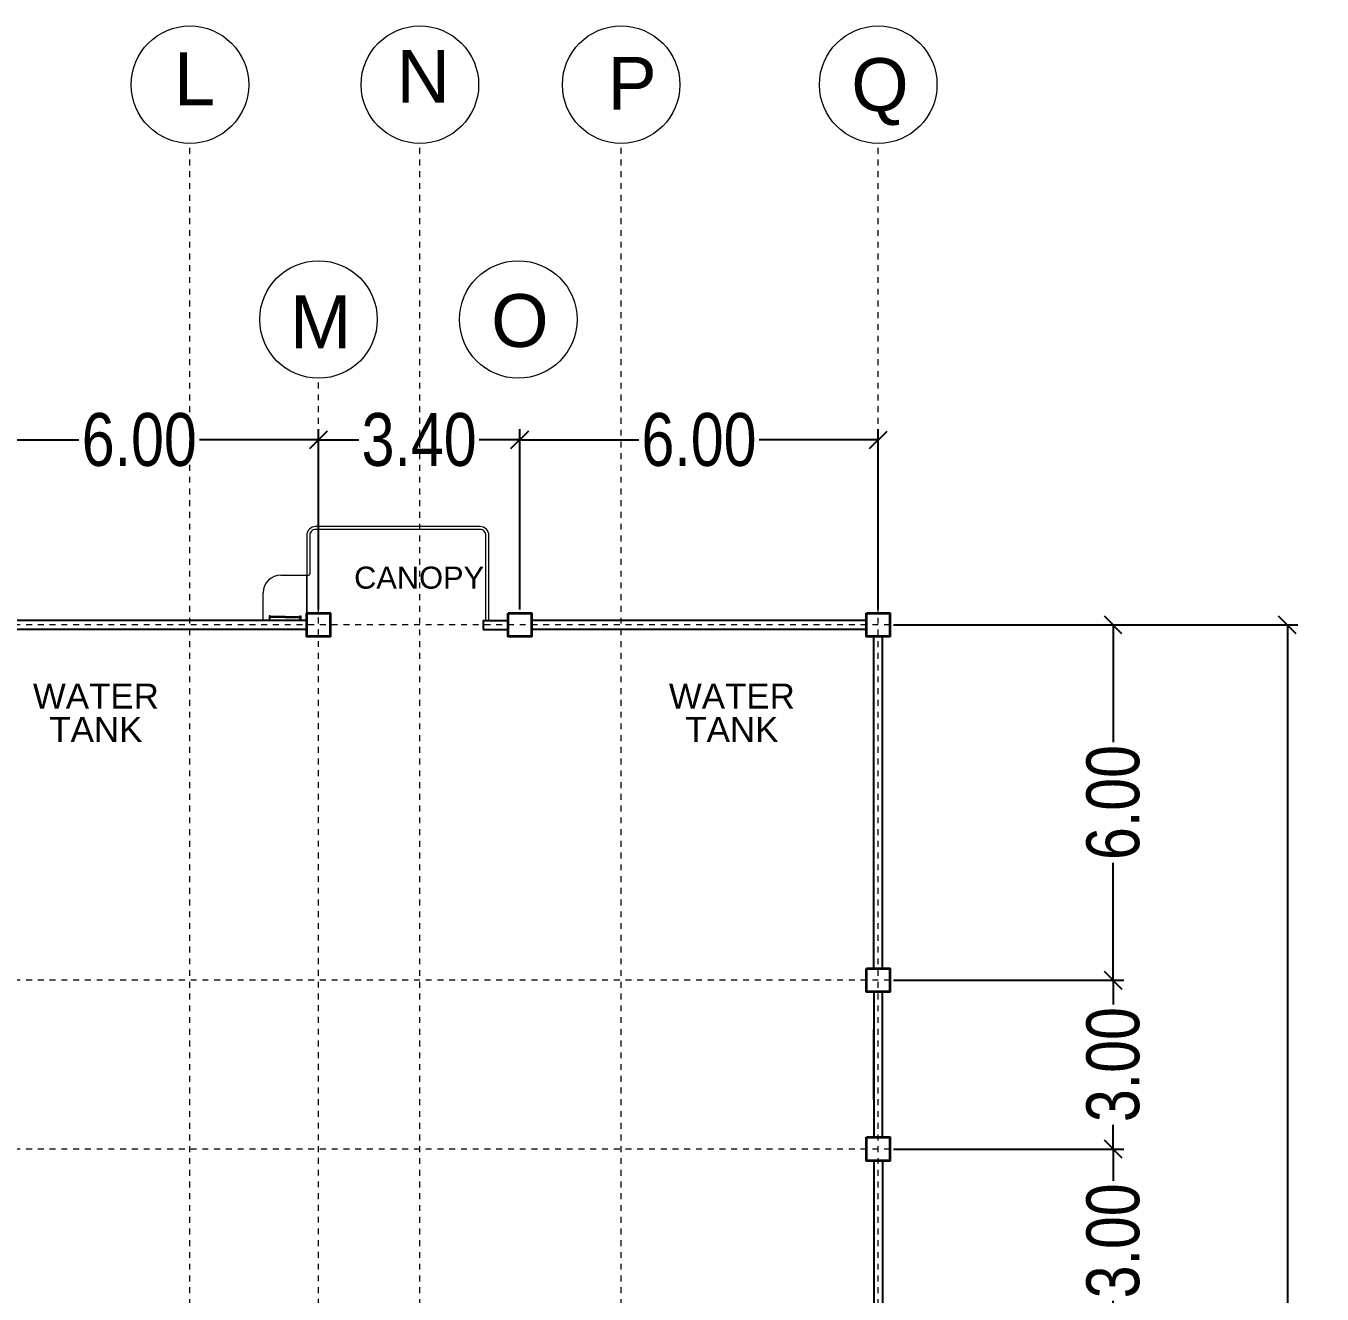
# Model space of a CAD drawing. Header units: millimetres. Extents: x 63005 to 126950, y 36019 to 74749.
# Drawn here: x 63099.55 to 63121.61, y 36154.75 to 36176.34 of the extents above; entities that cross this region are included whole.
import ezdxf

# ---------------------------------------------------------------- set-up
doc = ezdxf.new("R2010")
doc.units = ezdxf.units.MM
doc.header["$LTSCALE"] = 0.04
doc.linetypes.add('PHANTOM', pattern=[2.5, 1.25, -0.25, 0.25, -0.25, 0.25, -0.25])
doc.styles.get("Standard").update_dxf_attribs({"font": 'arial.ttf', "width": 0.8})
doc.styles.add('SWISSLT175', font='swissl.ttf', dxfattribs={"height": 0.175})
doc.dimstyles.new('dimension', dxfattribs={"dimtxt": 0.9, "dimasz": 0.3, "dimexe": 0.18, "dimexo": 0.0625, "dimgap": 0.09, "dimtad": 0, "dimzin": 0, "dimdsep": 46, "dimtxsty": 'Standard', "dimblk": 'OBLIQUE', "dimcen": 0.09, "dimclrd": 256, "dimclre": 256, "dimclrt": 256, "dimadec": 0, "dimazin": 0, "dimtfac": 1, "dimtofl": 0, "dimtmove": 0, "dimatfit": 3, "dimldrblk": 'OBLIQUE', "dimfxl": 1, "dimtolj": 1, "dimtzin": 0, "dimarcsym": 0})

# ---------------------------------------------------------------- blocks, each defined once
blk = doc.blocks.new('_Oblique')
at = {"color": 0, "linetype": 'ByBlock', "lineweight": -2}
blk.add_line((-0.5, -0.5), (0.5, 0.5), dxfattribs=at)
blk = doc.blocks.new('*D354')
at = {"lineweight": -2, "transparency": 16777216}
for p, q in [((63114.314, 36166.142), (63118.23, 36166.142)), ((63118.05, 36166.142), (63118.05, 36164.143)), ((63118.05, 36160.092), (63118.05, 36162.091)), ((63114.314, 36160.092), (63118.23, 36160.092))]:
    blk.add_line(p, q, dxfattribs=at)
at = {"layer": 'Defpoints', "color": 0, "linetype": 'ByBlock', "lineweight": 25, "transparency": 16777216}
for p in [(63114.252, 36166.142), (63114.252, 36160.092), (63118.05, 36160.092)]:
    blk.add_point(p, dxfattribs=at)
at = {"linetype": 'ByBlock', "lineweight": -2, "transparency": 16777216, "xscale": 0.3, "yscale": 0.3, "zscale": 0.3}
for p, rotation in [((63118.05, 36166.142), 90), ((63118.05, 36160.092), 270)]:
    blk.add_blockref('_Oblique', p, dxfattribs=dict(at, rotation=rotation))
at = {"linetype": 'ByBlock', "lineweight": 5, "transparency": 16777216, "insert": (63118.05, 36163.117), "char_height": 0.9, "attachment_point": 5, "rotation": 90}
blk.add_mtext('\\A1;6.00', dxfattribs=at)
blk = doc.blocks.new('*D355')
at = {"lineweight": -2, "transparency": 16777216}
for p, q in [((63114.314, 36160.092), (63118.23, 36160.092)), ((63118.05, 36160.092), (63118.05, 36159.678)), ((63118.05, 36157.217), (63118.05, 36157.631)), ((63114.314, 36157.217), (63118.23, 36157.217))]:
    blk.add_line(p, q, dxfattribs=at)
at = {"layer": 'Defpoints', "color": 0, "linetype": 'ByBlock', "lineweight": 25, "transparency": 16777216}
for p in [(63114.252, 36160.092), (63114.252, 36157.217), (63118.05, 36157.217)]:
    blk.add_point(p, dxfattribs=at)
at = {"linetype": 'ByBlock', "lineweight": -2, "transparency": 16777216, "xscale": 0.3, "yscale": 0.3, "zscale": 0.3}
for p, rotation in [((63118.05, 36160.092), 90), ((63118.05, 36157.217), 270)]:
    blk.add_blockref('_Oblique', p, dxfattribs=dict(at, rotation=rotation))
at = {"linetype": 'ByBlock', "lineweight": 5, "transparency": 16777216, "insert": (63118.05, 36158.655), "char_height": 0.9, "attachment_point": 5, "rotation": 90}
blk.add_mtext('\\A1;3.00', dxfattribs=at)
blk = doc.blocks.new('*D356')
at = {"lineweight": -2, "transparency": 16777216}
for p, q in [((63114.314, 36157.217), (63118.23, 36157.217)), ((63118.05, 36157.217), (63118.05, 36156.678)), ((63118.05, 36154.092), (63118.05, 36154.631)), ((63114.314, 36154.092), (63118.23, 36154.092))]:
    blk.add_line(p, q, dxfattribs=at)
at = {"layer": 'Defpoints', "color": 0, "linetype": 'ByBlock', "lineweight": 25, "transparency": 16777216}
for p in [(63114.252, 36157.217), (63114.252, 36154.092), (63118.05, 36154.092)]:
    blk.add_point(p, dxfattribs=at)
at = {"linetype": 'ByBlock', "lineweight": -2, "transparency": 16777216, "xscale": 0.3, "yscale": 0.3, "zscale": 0.3}
for p, rotation in [((63118.05, 36157.217), 90), ((63118.05, 36154.092), 270)]:
    blk.add_blockref('_Oblique', p, dxfattribs=dict(at, rotation=rotation))
at = {"linetype": 'ByBlock', "lineweight": 5, "transparency": 16777216, "insert": (63118.05, 36155.655), "char_height": 0.9, "attachment_point": 5, "rotation": 90}
blk.add_mtext('\\A1;3.00', dxfattribs=at)
blk = doc.blocks.new('*D363')
at = {"lineweight": -2, "transparency": 16777216}
for p, q in [((63114.314, 36166.142), (63121.194, 36166.142)), ((63121.014, 36166.142), (63121.014, 36147.071)), ((63121.014, 36125.364), (63121.014, 36144.435)), ((63114.314, 36125.364), (63121.194, 36125.364))]:
    blk.add_line(p, q, dxfattribs=at)
at = {"layer": 'Defpoints', "color": 0, "linetype": 'ByBlock', "lineweight": 25, "transparency": 16777216}
for p in [(63114.252, 36166.142), (63114.252, 36125.364), (63121.014, 36125.364)]:
    blk.add_point(p, dxfattribs=at)
at = {"linetype": 'ByBlock', "lineweight": -2, "transparency": 16777216, "xscale": 0.3, "yscale": 0.3, "zscale": 0.3}
for p, rotation in [((63121.014, 36166.142), 90), ((63121.014, 36125.364), 270)]:
    blk.add_blockref('_Oblique', p, dxfattribs=dict(at, rotation=rotation))
at = {"linetype": 'ByBlock', "lineweight": 5, "transparency": 16777216, "insert": (63121.014, 36145.753), "char_height": 0.9, "attachment_point": 5, "rotation": 90}
blk.add_mtext('\\A1;40.80', dxfattribs=at)
blk = doc.blocks.new('*D371')
at = {"lineweight": -2, "transparency": 16777216}
for p, q in [((63098.427, 36166.405), (63098.427, 36169.472)), ((63098.427, 36169.292), (63100.451, 36169.292)), ((63104.527, 36169.292), (63102.503, 36169.292)), ((63104.527, 36166.405), (63104.527, 36169.472))]:
    blk.add_line(p, q, dxfattribs=at)
at = {"layer": 'Defpoints', "color": 0, "linetype": 'ByBlock', "lineweight": 25, "transparency": 16777216}
for p in [(63104.527, 36169.292), (63098.427, 36166.342), (63104.527, 36166.342)]:
    blk.add_point(p, dxfattribs=at)
at = {"linetype": 'ByBlock', "lineweight": -2, "transparency": 16777216, "xscale": 0.3, "yscale": 0.3, "zscale": 0.3, "rotation": 180}
blk.add_blockref('_Oblique', (63098.427, 36169.292), dxfattribs=at)
at = {"linetype": 'ByBlock', "lineweight": -2, "transparency": 16777216, "xscale": 0.3, "yscale": 0.3, "zscale": 0.3}
blk.add_blockref('_Oblique', (63104.527, 36169.292), dxfattribs=at)
at = {"linetype": 'ByBlock', "lineweight": 5, "transparency": 16777216, "insert": (63101.477, 36169.292), "char_height": 0.9, "attachment_point": 5}
blk.add_mtext('\\A1;6.00', dxfattribs=at)
blk = doc.blocks.new('*D372')
at = {"lineweight": -2, "transparency": 16777216}
for p, q in [((63104.527, 36166.405), (63104.527, 36169.472)), ((63104.527, 36169.292), (63105.216, 36169.292)), ((63107.952, 36169.292), (63107.263, 36169.292)), ((63107.952, 36166.405), (63107.952, 36169.472))]:
    blk.add_line(p, q, dxfattribs=at)
at = {"layer": 'Defpoints', "color": 0, "linetype": 'ByBlock', "lineweight": 25, "transparency": 16777216}
for p in [(63107.952, 36169.292), (63104.527, 36166.342), (63107.952, 36166.342)]:
    blk.add_point(p, dxfattribs=at)
at = {"linetype": 'ByBlock', "lineweight": -2, "transparency": 16777216, "xscale": 0.3, "yscale": 0.3, "zscale": 0.3, "rotation": 180}
blk.add_blockref('_Oblique', (63104.527, 36169.292), dxfattribs=at)
at = {"linetype": 'ByBlock', "lineweight": -2, "transparency": 16777216, "xscale": 0.3, "yscale": 0.3, "zscale": 0.3}
blk.add_blockref('_Oblique', (63107.952, 36169.292), dxfattribs=at)
at = {"linetype": 'ByBlock', "lineweight": 5, "transparency": 16777216, "insert": (63106.239, 36169.292), "char_height": 0.9, "attachment_point": 5}
blk.add_mtext('\\A1;3.40', dxfattribs=at)
blk = doc.blocks.new('*D373')
at = {"lineweight": -2, "transparency": 16777216}
for p, q in [((63107.952, 36166.405), (63107.952, 36169.472)), ((63107.952, 36169.292), (63109.976, 36169.292)), ((63114.052, 36169.292), (63112.028, 36169.292)), ((63114.052, 36166.405), (63114.052, 36169.472))]:
    blk.add_line(p, q, dxfattribs=at)
at = {"layer": 'Defpoints', "color": 0, "linetype": 'ByBlock', "lineweight": 25, "transparency": 16777216}
for p in [(63114.052, 36169.292), (63107.952, 36166.342), (63114.052, 36166.342)]:
    blk.add_point(p, dxfattribs=at)
at = {"linetype": 'ByBlock', "lineweight": -2, "transparency": 16777216, "xscale": 0.3, "yscale": 0.3, "zscale": 0.3, "rotation": 180}
blk.add_blockref('_Oblique', (63107.952, 36169.292), dxfattribs=at)
at = {"linetype": 'ByBlock', "lineweight": -2, "transparency": 16777216, "xscale": 0.3, "yscale": 0.3, "zscale": 0.3}
blk.add_blockref('_Oblique', (63114.052, 36169.292), dxfattribs=at)
at = {"linetype": 'ByBlock', "lineweight": 5, "transparency": 16777216, "insert": (63111.002, 36169.292), "char_height": 0.9, "attachment_point": 5}
blk.add_mtext('\\A1;6.00', dxfattribs=at)

msp = doc.modelspace()

# ---------------------------------------------------------------- linework, layer by layer
at = {"color": 0, "linetype": 'PHANTOM', "lineweight": 5, "transparency": 33554495}
for p, q in [((63102.339, 36125.164), (63102.339, 36174.339)), ((63106.252, 36125.164), (63106.252, 36174.339)), ((63109.677, 36125.164), (63109.677, 36174.339)), ((63114.052, 36125.164), (63114.052, 36174.339)), ((63104.527, 36137.166), (63104.527, 36170.341)), ((63114.252, 36166.142), (63046.877, 36166.139)), ((63114.252, 36160.092), (63046.877, 36160.089)), ((63114.252, 36157.217), (63046.877, 36157.214))]:
    msp.add_line(p, q, dxfattribs=at)
at = {"color": 0, "linetype": 'ByBlock', "lineweight": 9}
for p, q in [((63103.887, 36166.99), (63104.357, 36166.99)), ((63103.587, 36166.215), (63103.587, 36166.69)), ((63103.707, 36166.297), (63103.687, 36166.297)), ((63103.687, 36166.297), (63103.687, 36166.217)), ((63103.707, 36166.217), (63103.707, 36166.297)), ((63103.957, 36166.287), (63103.707, 36166.287)), ((63103.957, 36166.267), (63103.707, 36166.267)), ((63103.957, 36166.287), (63104.207, 36166.287)), ((63103.957, 36166.267), (63104.207, 36166.267)), ((63104.207, 36166.217), (63104.207, 36166.297)), ((63104.207, 36166.297), (63104.227, 36166.297)), ((63104.227, 36166.297), (63104.227, 36166.217))]:
    msp.add_line(p, q, dxfattribs=at)
at = {"color": 4, "linetype": 'ByBlock', "lineweight": 25}
for p, q in [((63104.327, 36166.215), (63098.627, 36166.215)), ((63107.327, 36166.215), (63107.752, 36166.215)), ((63113.852, 36166.215), (63108.152, 36166.215)), ((63104.327, 36166.065), (63098.627, 36166.065)), ((63107.327, 36166.065), (63107.752, 36166.065)), ((63113.852, 36166.065), (63108.152, 36166.065)), ((63113.977, 36160.292), (63113.977, 36165.942)), ((63114.127, 36160.292), (63114.127, 36165.942)), ((63113.977, 36159.892), (63113.977, 36157.417)), ((63114.127, 36157.417), (63114.127, 36159.892)), ((63113.977, 36158.053), (63113.977, 36159.253)), ((63113.977, 36157.017), (63113.977, 36154.292)), ((63114.127, 36157.017), (63114.127, 36154.292)), ((63113.977, 36156.378), (63113.977, 36155.178))]:
    msp.add_line(p, q, dxfattribs=at)
at = {"color": 4, "linetype": 'Continuous', "lineweight": 25}
msp.add_line((63107.327, 36166.215), (63107.327, 36166.065), dxfattribs=at)
at = {"color": 0, "linetype": 'ByBlock', "lineweight": 9}
for points in [[(63107.427, 36166.215), (63107.427, 36167.665, 0.414214), (63107.277, 36167.815), (63104.477, 36167.815, 0.414214), (63104.327, 36167.665), (63104.327, 36166.34), (63104.327, 36166.99)], [(63107.377, 36166.215), (63107.377, 36167.665, 0.414214), (63107.277, 36167.765), (63104.477, 36167.765, 0.414214), (63104.377, 36167.665), (63104.377, 36167.01)]]:
    msp.add_lwpolyline(points, format="xyb", dxfattribs=at)
at = {"color": 4, "linetype": 'ByBlock', "lineweight": 35}
for points in [[(63104.327, 36166.342), (63104.727, 36166.342), (63104.727, 36165.942), (63104.327, 36165.942)], [(63107.752, 36166.342), (63108.152, 36166.342), (63108.152, 36165.942), (63107.752, 36165.942)], [(63113.852, 36166.342), (63114.252, 36166.342), (63114.252, 36165.942), (63113.852, 36165.942)], [(63113.852, 36160.292), (63114.252, 36160.292), (63114.252, 36159.892), (63113.852, 36159.892)], [(63113.852, 36157.417), (63114.252, 36157.417), (63114.252, 36157.017), (63113.852, 36157.017)]]:
    msp.add_lwpolyline(points, close=True, dxfattribs=at)
at = {"color": 0, "linetype": 'ByBlock', "lineweight": 5}
for centre in [(63102.339, 36175.339), (63106.252, 36175.339), (63109.677, 36175.339), (63114.052, 36175.339), (63104.527, 36171.341), (63107.927, 36171.341)]:
    msp.add_circle(centre, 1, dxfattribs=at)
at = {"color": 0, "linetype": 'ByBlock', "lineweight": 9}
for centre, radius, start, end in [((63103.887, 36166.69), 0.3, 90, 180), ((63104.357, 36167.01), 0.02, 270, 0)]:
    msp.add_arc(centre, radius, start, end, dxfattribs=at)

# ---------------------------------------------------------------- texts
at = {"color": 0, "linetype": 'ByBlock', "lineweight": 5}
for s, p in [('L', (63102.068, 36174.989)), ('N', (63105.856, 36175.03)), ('P', (63109.444, 36174.912)), ('Q', (63113.593, 36174.89)), ('M', (63104.04, 36170.852)), ('O', (63107.465, 36170.873))]:
    msp.add_text(s, height=0.9, dxfattribs=at).set_placement(p)
at = {"color": 0, "linetype": 'ByBlock', "lineweight": 9, "ltscale": 0.4, "attachment_point": 5, "line_spacing_factor": 0.8, "style": 'SWISSLT175'}
for s, insert, char_height in [('CANOPY', (63106.239, 36166.943), 0.375), ('WATER^JTANK', (63100.738, 36164.646), 0.425), ('WATER^JTANK', (63111.561, 36164.646), 0.425)]:
    msp.add_mtext(s, dxfattribs=dict(at, insert=insert, char_height=char_height))

# ---------------------------------------------------------------- dimensions: what is measured, and where the dimension line sits
at = {"color": 0, "linetype": 'ByBlock', "lineweight": 5, "transparency": 33554559}
for base, p1, p2, picture, middle in [((63104.527, 36169.292), (63098.427, 36166.342), (63104.527, 36166.342), '*D371', (63101.477, 36169.292)), ((63114.052, 36169.292), (63107.952, 36166.342), (63114.052, 36166.342), '*D373', (63111.002, 36169.292))]:
    dim = msp.add_linear_dim(base=base, p1=p1, p2=p2, text='6.00', dimstyle='dimension', override={"dimtmove": 1}, dxfattribs=at)
    dim.commit()
    dim.dimension.update_dxf_attribs({"geometry": picture, "text_midpoint": middle})
dim = msp.add_linear_dim(base=(63107.952, 36169.292), p1=(63104.527, 36166.342), p2=(63107.952, 36166.342), text='3.40', dimstyle='dimension', dxfattribs=at)
dim.commit()
dim.dimension.update_dxf_attribs({"geometry": '*D372', "text_midpoint": (63106.239, 36169.292)})
for base, p2, text, picture, middle in [((63118.05, 36160.092), (63114.252, 36160.092), '6.00', '*D354', (63118.05, 36163.117)), ((63121.014, 36125.364), (63114.252, 36125.364), '40.80', '*D363', (63121.014, 36145.753))]:
    dim = msp.add_linear_dim(base=base, p1=(63114.252, 36166.142), p2=p2, angle=90, text=text, dimstyle='dimension', dxfattribs=at)
    dim.commit()
    dim.dimension.update_dxf_attribs({"geometry": picture, "text_midpoint": middle, "dimtype": 160})
for base, p1, p2, picture, middle in [((63118.05, 36157.217), (63114.252, 36160.092), (63114.252, 36157.217), '*D355', (63118.05, 36158.655)), ((63118.05, 36154.092), (63114.252, 36157.217), (63114.252, 36154.092), '*D356', (63118.05, 36155.655))]:
    dim = msp.add_linear_dim(base=base, p1=p1, p2=p2, angle=90, text='3.00', dimstyle='dimension', override={"dimtmove": 1}, dxfattribs=at)
    dim.commit()
    dim.dimension.update_dxf_attribs({"geometry": picture, "text_midpoint": middle})

doc.saveas('drawing.dxf')
